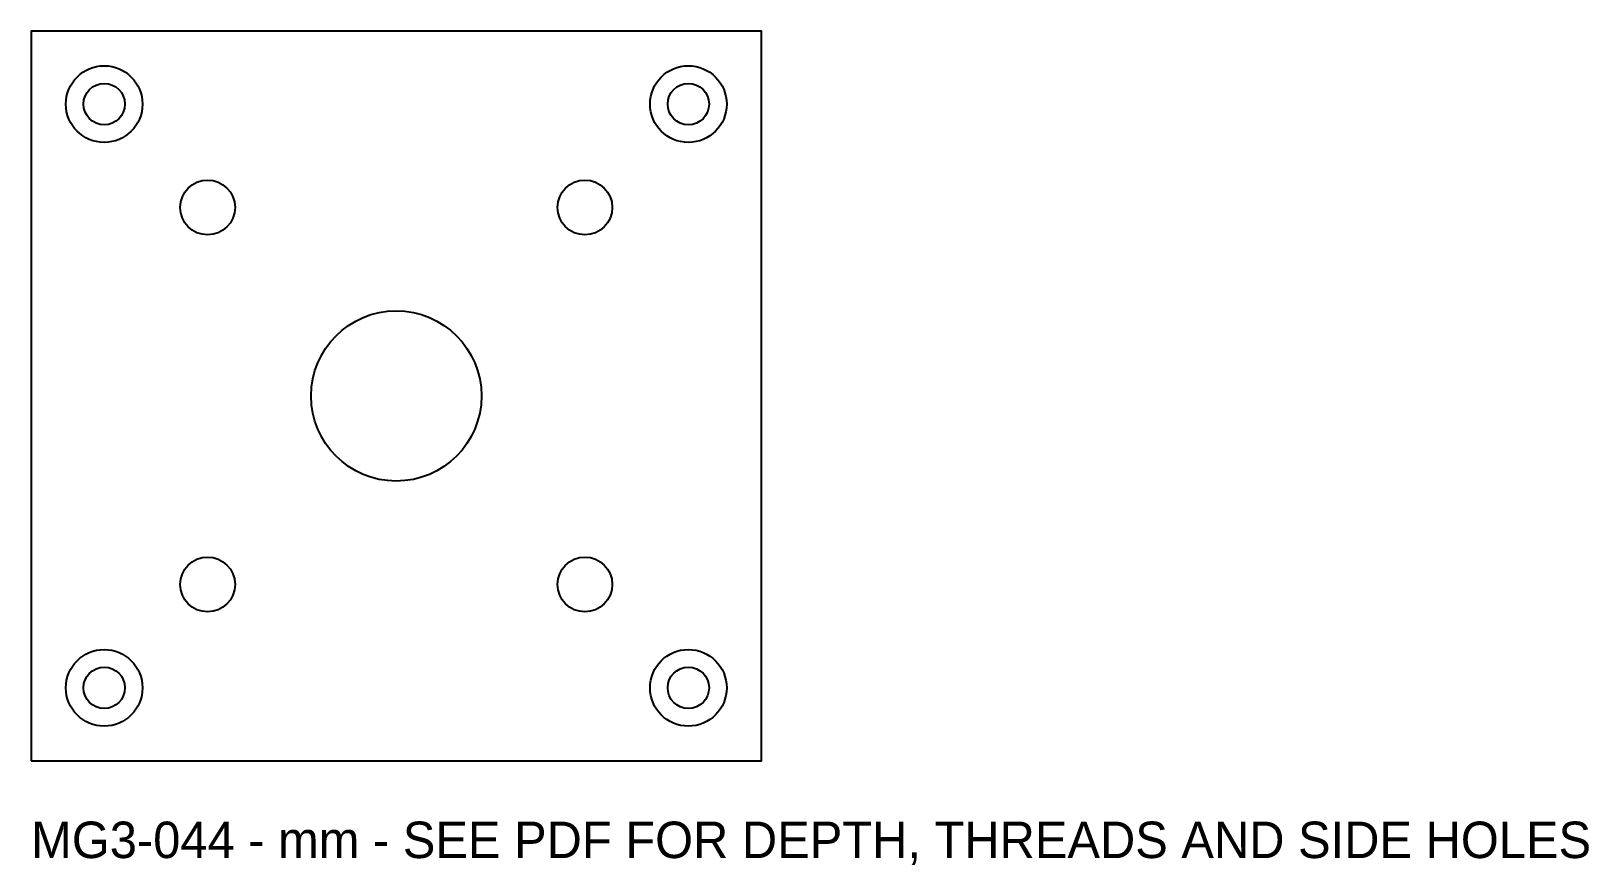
# Model space of a CAD drawing. Header units: millimetres. Extents: x 0 to 128, y -9 to 60.
import ezdxf

# ---------------------------------------------------------------- set-up
doc = ezdxf.new("R2010")
doc.units = ezdxf.units.MM
for name, color, linetype in [('NOTES', 2, 'Continuous'), ('OUTLINE', 7, 'Continuous'), ('REFERENCE_CSK', 5, 'Continuous'), ('THROUGH', 3, 'Continuous')]:
    doc.layers.add(name, color=color, linetype=linetype)

msp = doc.modelspace()

# ---------------------------------------------------------------- linework, layer by layer
at = {"layer": 'OUTLINE'}
msp.add_lwpolyline([(0, 0), (60, 0), (60, 60), (0, 60)], close=True, dxfattribs=at)
at = {"layer": 'REFERENCE_CSK'}
for centre in [(6, 54), (54, 54), (6, 6), (54, 6)]:
    msp.add_circle(centre, 3.15, dxfattribs=at)
at = {"layer": 'THROUGH'}
for centre, radius in [((6, 54), 1.7), ((54, 54), 1.7), ((14.5, 45.5), 2.25), ((45.5, 45.5), 2.25), ((30, 30), 7), ((14.5, 14.5), 2.25), ((45.5, 14.5), 2.25), ((6, 6), 1.7), ((54, 6), 1.7)]:
    msp.add_circle(centre, radius, dxfattribs=at)

# ---------------------------------------------------------------- texts
at = {"layer": 'NOTES'}
msp.add_text('MG3-044 - mm - SEE PDF FOR DEPTH, THREADS AND SIDE HOLES', height=3, dxfattribs=at).set_placement((0, -8))

doc.saveas('drawing.dxf')
